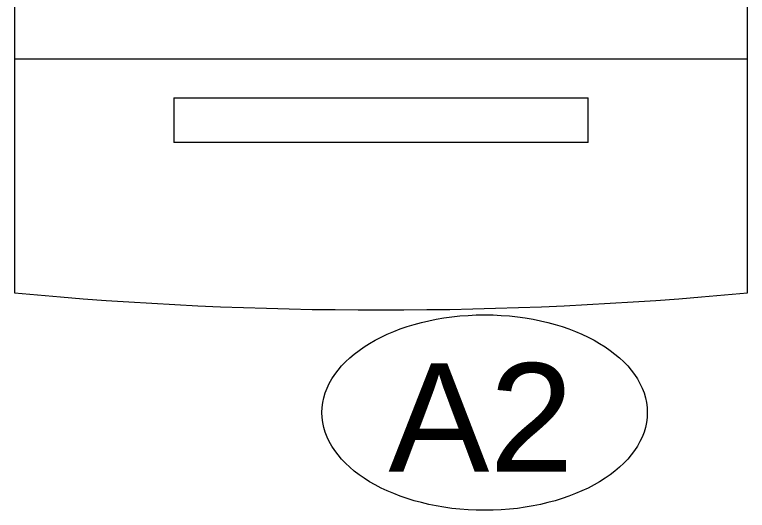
# Model space of a CAD drawing. Header units: inches. Extents: x -1176 to 1507, y -2563 to 978.
# Drawn here: x 1113.84 to 1144.24, y 521.79 to 542.35 of the extents above; entities that cross this region are included whole.
import ezdxf

# ---------------------------------------------------------------- set-up
doc = ezdxf.new("R2010")
doc.units = ezdxf.units.IN
doc.header["$MEASUREMENT"] = 0
doc.layers.add('Q-SPCQ', color=91, linetype='Continuous', lineweight=9)
doc.layers.add('Q-SPCQ-IDEN', color=132, linetype='Continuous', lineweight=9)
doc.styles.add('Arial', font='arial.ttf', dxfattribs={"height": 4.5})

# ---------------------------------------------------------------- blocks, each defined once
blk = doc.blocks.new('Ice_Maker_2779 - Ice_Maker_2779-7475657-2nd Floor Power _ Signal')
at = {"layer": 'Q-SPCQ'}
for p, q in [((-15.2, 0), (-15.2, -34.2)), ((15.2, 0), (-15.2, 0)), ((15.2, -34.2), (15.2, 0)), ((-15.2, -24.5), (15.2, -24.5)), ((-8.595, -26.107), (8.592, -26.107)), ((-8.595, -26.107), (-8.595, -27.961)), ((8.592, -27.961), (8.592, -26.107)), ((8.592, -27.961), (-8.595, -27.961))]:
    blk.add_line(p, q, dxfattribs=at)
blk.add_arc((0, 129.115), 164.021, 264.68271, 275.31729, dxfattribs=at)
blk = doc.blocks.new('Appliance_Specialty Equipment Tag - Standard-3515593-2nd Floor Power _ Signal')
at = {"layer": 'Q-SPCQ-IDEN'}
blk.add_ellipse((-0.04989, 0.00375), major_axis=(-0.1406, 0), ratio=0.600473, dxfattribs=at)

msp = doc.modelspace()

# ---------------------------------------------------------------- block references
at = {"layer": 'Q-SPCQ'}
msp.add_blockref('Ice_Maker_2779 - Ice_Maker_2779-7475657-2nd Floor Power _ Signal', (1129.037, 565.009), dxfattribs=at)
at = {"layer": 'Q-SPCQ-IDEN', "xscale": 47.99999999999997, "yscale": 47.99999999999997, "zscale": 47.99999999999997}
msp.add_blockref('Appliance_Specialty Equipment Tag - Standard-3515593-2nd Floor Power _ Signal', (1135.732, 525.667), dxfattribs=at)

# ---------------------------------------------------------------- texts
at = {"layer": 'Q-SPCQ-IDEN', "insert": (1129.342, 527.895), "char_height": 4.5, "width": 9.393, "attachment_point": 1, "style": 'Arial'}
msp.add_mtext('A2', dxfattribs=at)

doc.saveas('drawing.dxf')
